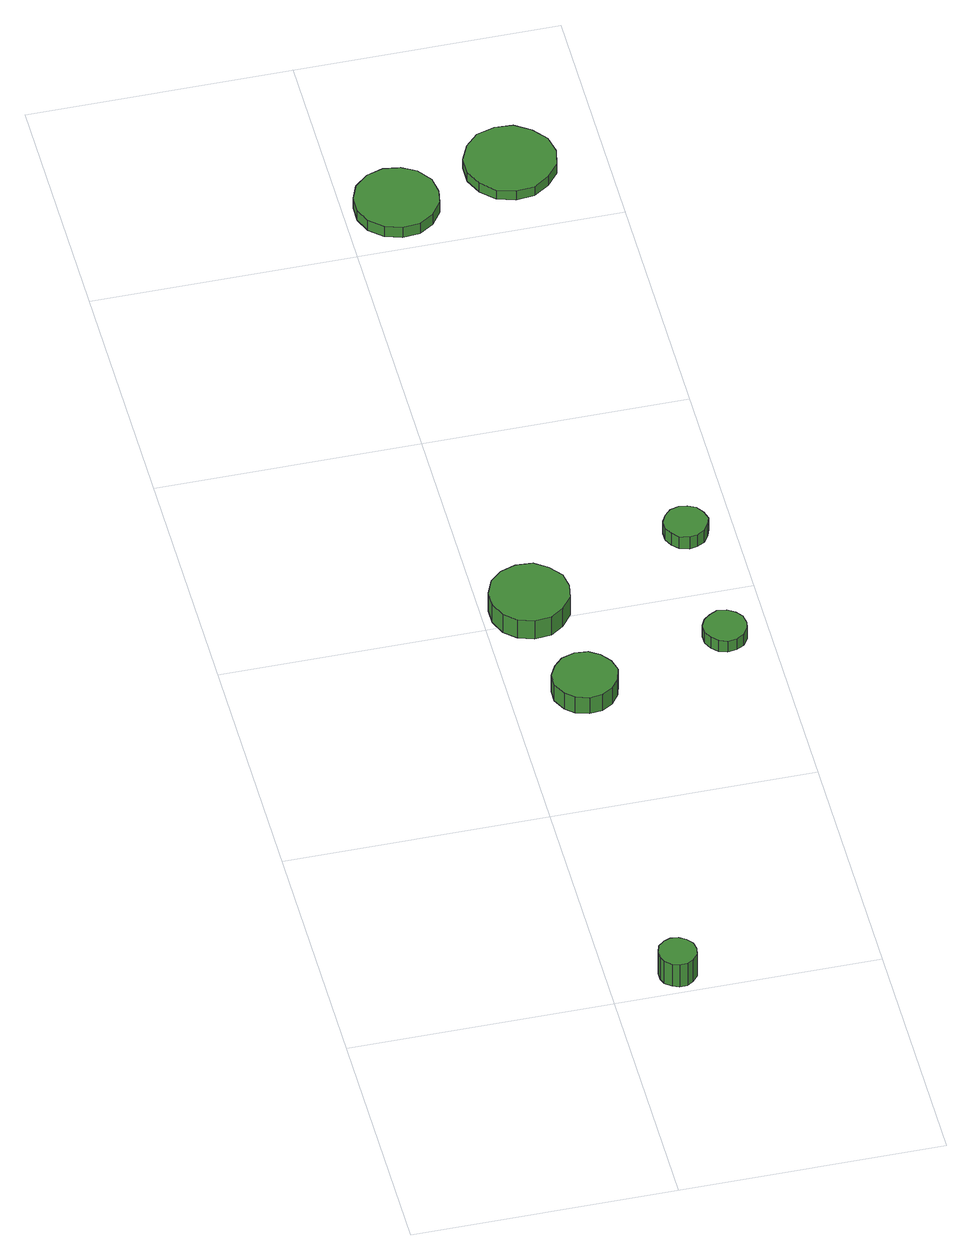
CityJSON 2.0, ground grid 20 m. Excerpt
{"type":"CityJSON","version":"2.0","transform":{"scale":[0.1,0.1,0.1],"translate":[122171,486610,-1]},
"CityObjects":{
"tree1":{"type":"SolitaryVegetationObject","attributes":{"function":"something"},"geometry":[{"type":"MultiSurface","lod":"1","boundaries":[[[0,1,2,3,4,5,6,7,8,9,10,11,12,13,14]],[[15,16,17,18,19,20,21,22,23,24,25,26,27,28,29]],[[0,29,28,1]],[[1,28,27,2]],[[2,27,26,3]],[[3,26,25,4]],[[4,25,24,5]],[[5,24,23,6]],[[6,23,22,7]],[[7,22,21,8]],[[8,21,20,9]],[[9,20,19,10]],[[10,19,18,11]],[[11,18,17,12]],[[12,17,16,13]],[[13,16,15,14]],[[14,15,29,0]]]}]},
"tree2":{"type":"SolitaryVegetationObject","attributes":{"function":"something"},"geometry":[{"type":"MultiSurface","lod":"1","boundaries":[[[30,31,32,33,34,35,36,37,38,39,40,41,42,43,44]],[[45,46,47,48,49,50,51,52,53,54,55,56,57,58,59]],[[30,59,58,31]],[[31,58,57,32]],[[32,57,56,33]],[[33,56,55,34]],[[34,55,54,35]],[[35,54,53,36]],[[36,53,52,37]],[[37,52,51,38]],[[38,51,50,39]],[[39,50,49,40]],[[40,49,48,41]],[[41,48,47,42]],[[42,47,46,43]],[[43,46,45,44]],[[44,45,59,30]]]}]},
"tree3":{"type":"SolitaryVegetationObject","attributes":{"function":"something"},"geometry":[{"type":"MultiSurface","lod":"1","boundaries":[[[60,61,62,63,64,65,66,67,68,69,70,71,72,73,74]],[[75,76,77,78,79,80,81,82,83,84,85,86,87,88,89]],[[60,89,88,61]],[[61,88,87,62]],[[62,87,86,63]],[[63,86,85,64]],[[64,85,84,65]],[[65,84,83,66]],[[66,83,82,67]],[[67,82,81,68]],[[68,81,80,69]],[[69,80,79,70]],[[70,79,78,71]],[[71,78,77,72]],[[72,77,76,73]],[[73,76,75,74]],[[74,75,89,60]]]}]},
"tree4":{"type":"SolitaryVegetationObject","attributes":{"function":"something"},"geometry":[{"type":"MultiSurface","lod":"1","boundaries":[[[90,91,92,93,94,95,96,97,98,99,100,101,102,103,104]],[[105,106,107,108,109,110,111,112,113,114,115,116,117,118,119]],[[90,119,118,91]],[[91,118,117,92]],[[92,117,116,93]],[[93,116,115,94]],[[94,115,114,95]],[[95,114,113,96]],[[96,113,112,97]],[[97,112,111,98]],[[98,111,110,99]],[[99,110,109,100]],[[100,109,108,101]],[[101,108,107,102]],[[102,107,106,103]],[[103,106,105,104]],[[104,105,119,90]]]}]},
"tree5":{"type":"SolitaryVegetationObject","attributes":{"function":"something"},"geometry":[{"type":"MultiSurface","lod":"1","boundaries":[[[120,121,122,123,124,125,126,127,128,129,130,131,132,133,134]],[[135,136,137,138,139,140,141,142,143,144,145,146,147,148,149]],[[120,149,148,121]],[[121,148,147,122]],[[122,147,146,123]],[[123,146,145,124]],[[124,145,144,125]],[[125,144,143,126]],[[126,143,142,127]],[[127,142,141,128]],[[128,141,140,129]],[[129,140,139,130]],[[130,139,138,131]],[[131,138,137,132]],[[132,137,136,133]],[[133,136,135,134]],[[134,135,149,120]]]}]},
"tree6":{"type":"SolitaryVegetationObject","attributes":{"function":"something"},"geometry":[{"type":"MultiSurface","lod":"1","boundaries":[[[150,151,152,153,154,155,156,157,158,159,160,161,162,163,164]],[[165,166,167,168,169,170,171,172,173,174,175,176,177,178,179]],[[150,179,178,151]],[[151,178,177,152]],[[152,177,176,153]],[[153,176,175,154]],[[154,175,174,155]],[[155,174,173,156]],[[156,173,172,157]],[[157,172,171,158]],[[158,171,170,159]],[[159,170,169,160]],[[160,169,168,161]],[[161,168,167,162]],[[162,167,166,163]],[[163,166,165,164]],[[164,165,179,150]]]}]},
"tree7":{"type":"SolitaryVegetationObject","attributes":{"function":"something"},"geometry":[{"type":"MultiSurface","lod":"1","boundaries":[[[180,181,182,183,184,185,186,187,188,189,190,191,192,193,194]],[[195,196,197,198,199,200,201,202,203,204,205,206,207,208,209]],[[180,209,208,181]],[[181,208,207,182]],[[182,207,206,183]],[[183,206,205,184]],[[184,205,204,185]],[[185,204,203,186]],[[186,203,202,187]],[[187,202,201,188]],[[188,201,200,189]],[[189,200,199,190]],[[190,199,198,191]],[[191,198,197,192]],[[192,197,196,193]],[[193,196,195,194]],[[194,195,209,180]]]}]}
},
"vertices":[
[66,20,29],[65,26,29],[61,31,29],[56,34,29],[50,35,29],[45,33,29],[40,29,29],[38,23,29],[38,17,29],[40,12,29],[45,8,29],[50,6,29],[56,6,29],[61,9,29],[65,14,29],[65,14,7],[61,9,7],[56,6,7],[50,6,7],[45,8,7],[40,12,7],[38,17,7],[38,23,7],[40,29,7],[45,33,7],[50,35,7],[56,34,7],[61,31,7],[65,26,7],[66,20,7],
[80,322,23],[77,332,23],[71,340,23],[63,345,23],[53,346,23],[43,343,23],[36,336,23],[31,327,23],[31,317,23],[36,307,23],[43,301,23],[53,298,23],[63,299,23],[71,304,23],[77,312,23],[77,312,7],[71,304,7],[63,299,7],[53,298,7],[43,301,7],[36,307,7],[31,317,7],[31,327,7],[36,336,7],[43,343,7],[53,346,7],[63,345,7],[71,340,7],[77,332,7],[80,322,7],
[65,412,26],[63,424,26],[55,434,26],[45,441,26],[32,442,26],[20,438,26],[11,430,26],[6,418,26],[6,406,26],[11,394,26],[20,386,26],[32,382,26],[45,383,26],[55,390,26],[63,400,26],[63,400,8],[55,390,8],[45,383,8],[32,382,8],[20,386,8],[11,394,8],[6,406,8],[6,418,8],[11,430,8],[20,438,8],[32,442,8],[45,441,8],[55,434,8],[63,424,8],[65,412,8],
[183,353,18],[182,360,18],[178,365,18],[172,369,18],[165,370,18],[159,367,18],[154,363,18],[151,357,18],[151,350,18],[154,344,18],[159,339,18],[165,337,18],[172,338,18],[178,341,18],[182,347,18],[182,347,7],[178,341,7],[172,338,7],[165,337,7],[159,339,7],[154,344,7],[151,350,7],[151,357,7],[154,363,7],[159,367,7],[165,370,7],[172,369,7],[178,365,7],[182,360,7],[183,353,7],
[70,840,20],[68,853,20],[60,864,20],[49,870,20],[36,872,20],[23,868,20],[13,859,20],[8,847,20],[8,834,20],[13,822,20],[23,813,20],[36,809,20],[49,810,20],[60,817,20],[68,828,20],[68,828,10],[60,817,10],[49,810,10],[36,809,10],[23,813,10],[13,822,10],[8,834,10],[8,847,10],[13,859,10],[23,868,10],[36,872,10],[49,870,10],[60,864,10],[68,853,10],[70,840,10],
[181,463,20],[179,470,20],[175,476,20],[169,479,20],[163,480,20],[156,478,20],[151,473,20],[148,467,20],[148,460,20],[151,454,20],[156,449,20],[163,447,20],[169,448,20],[175,451,20],[179,457,20],[179,457,8],[175,451,8],[169,448,8],[163,447,8],[156,449,8],[151,454,8],[148,460,8],[148,467,8],[151,473,8],[156,478,8],[163,480,8],[169,479,8],[175,476,8],[179,470,8],[181,463,8],
[163,862,19],[160,876,19],[151,887,19],[139,895,19],[125,896,19],[111,892,19],[101,882,19],[95,869,19],[95,855,19],[101,842,19],[111,832,19],[125,828,19],[139,829,19],[151,837,19],[160,848,19],[160,848,10],[151,837,10],[139,829,10],[125,828,10],[111,832,10],[101,842,10],[95,855,10],[95,869,10],[101,882,10],[111,892,10],[125,896,10],[139,895,10],[151,887,10],[160,876,10],[163,862,10]
]}
